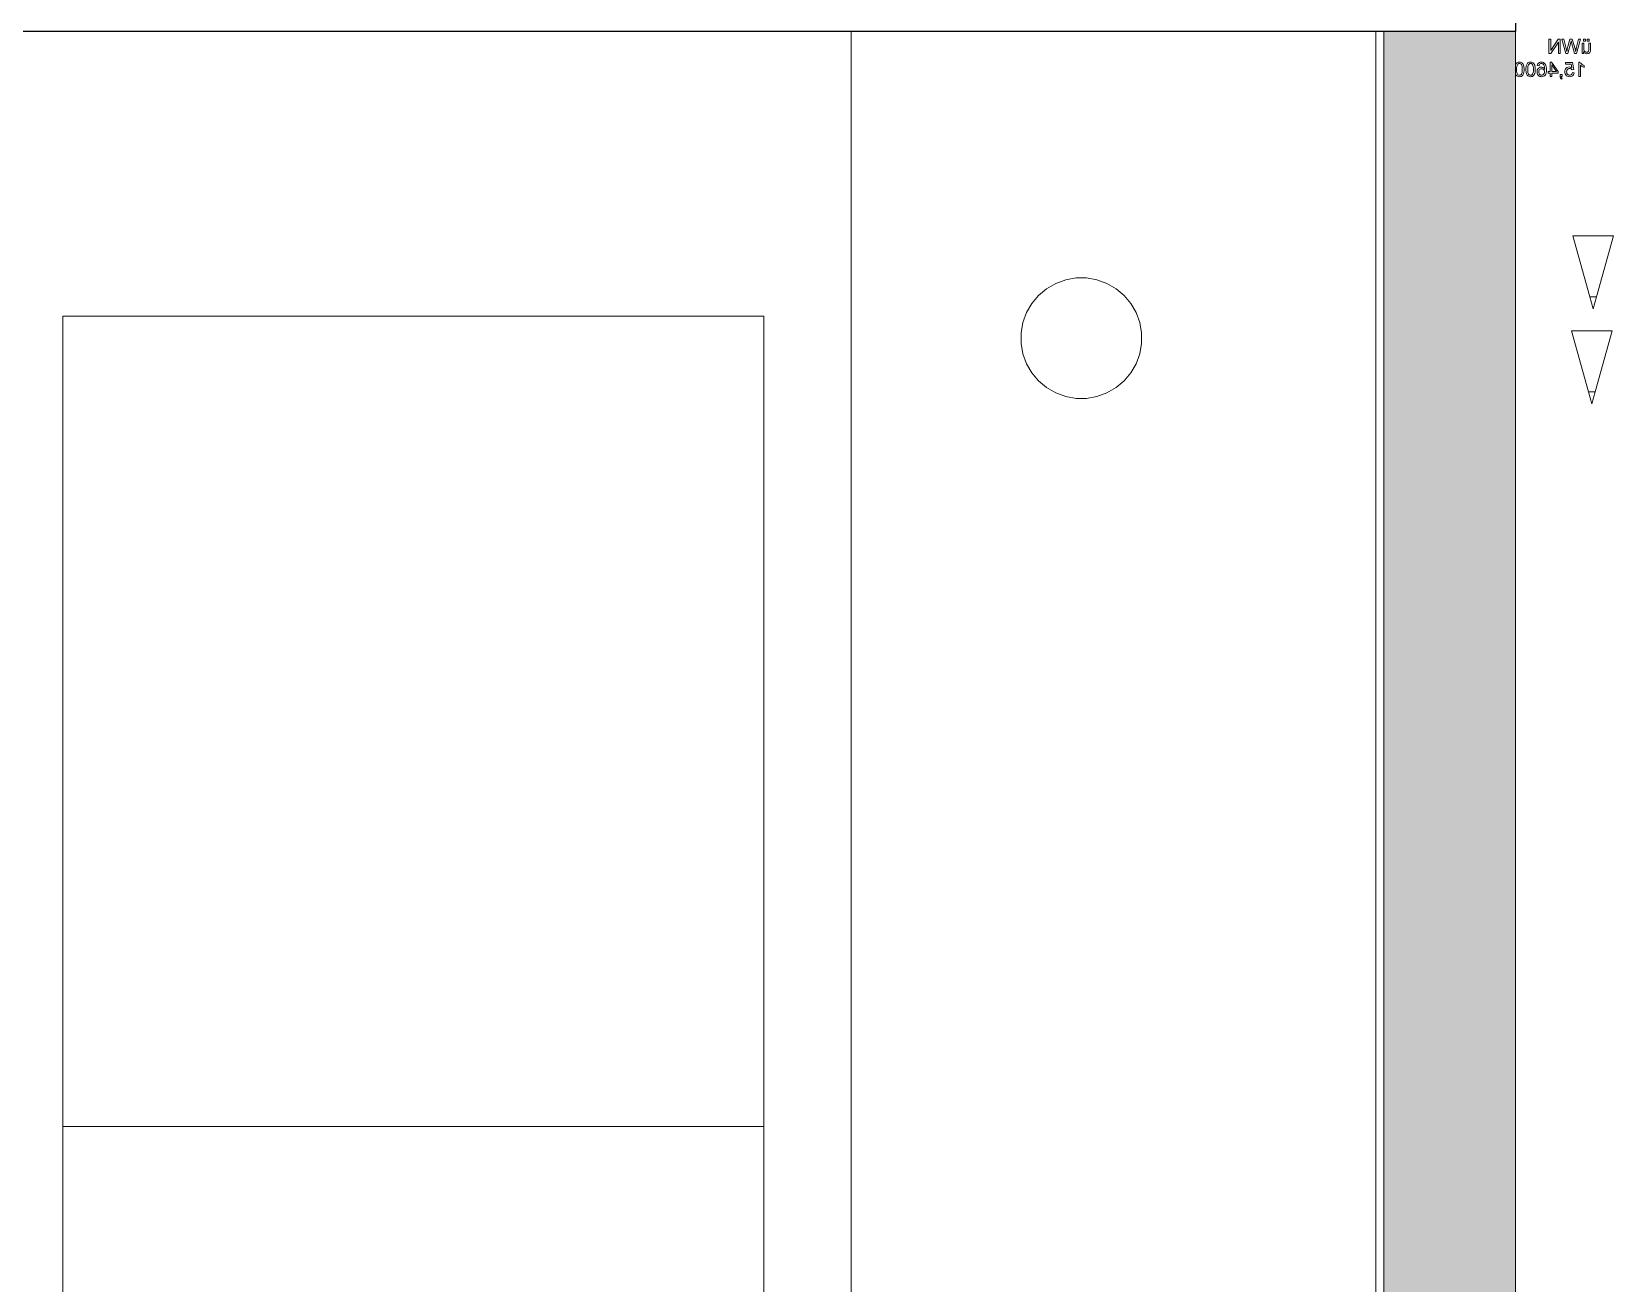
# Model space of a CAD drawing. Header units: metres. Extents: x -21.8 to 56, y -7 to 11.8.
# Drawn here: x -2.218 to -0.051, y 0.655 to 2.37 of the extents above; entities that cross this region are included whole.
import ezdxf

# ---------------------------------------------------------------- set-up
doc = ezdxf.new("R2010")
doc.units = ezdxf.units.M
doc.header["$MEASUREMENT"] = 0
for name, color, linetype in [('I_Schnitt I RB_1_110 Wand Aussen', 7, 'Continuous'), ('I_Schnitt I RB_1_210 Decke', 7, 'Continuous'), ('I_Schnitt I RB_1_450 Absturzsicherung', 7, 'Continuous'), ('I_Schnitt I RB_1_950 Polierplan Bemaßung', 7, 'Continuous')]:
    doc.layers.add(name, color=color, linetype=linetype)

msp = doc.modelspace()

# ---------------------------------------------------------------- hatches: boundary and pattern name
at = {"layer": 'I_Schnitt I RB_1_110 Wand Aussen', "linetype": 'Continuous', "lineweight": 0, "true_color": 0x000000}
msp.add_hatch(color=18, dxfattribs=at).paths.add_polyline_path([(-0.3655, 2.37), (-0.3655, -0.33), (-0.1855, -0.33), (-0.1855, 2.57), (-0.1855, 2.37)])

# ---------------------------------------------------------------- linework, layer by layer
at = {"layer": 'I_Schnitt I RB_1_110 Wand Aussen', "color": 7, "linetype": 'Continuous', "lineweight": 18, "ltscale": 1000}
for p, q in [((-0.1855, 2.57), (-0.1855, -0.33)), ((-1.095, 2.37), (-1.095, -0.33)), ((-0.3765, -0.33), (-0.3765, 2.37)), ((-0.3655, 2.37), (-0.3655, -0.33))]:
    msp.add_line(p, q, dxfattribs=at)
at = {"layer": 'I_Schnitt I RB_1_110 Wand Aussen', "color": 16, "linetype": 'Continuous', "lineweight": 13, "ltscale": 1000, "true_color": 0x7e0000}
for p, q in [((-0.8386, 2.0086), (-0.8275, 2.0178)), ((-0.8275, 2.0178), (-0.815, 2.0251)), ((-0.815, 2.0251), (-0.8014, 2.03)), ((-0.8014, 2.03), (-0.7872, 2.0325)), ((-0.7872, 2.0325), (-0.78, 2.0325)), ((-0.78, 2.0325), (-0.7728, 2.0325)), ((-0.7728, 2.0325), (-0.7586, 2.03)), ((-0.7586, 2.03), (-0.745, 2.0251)), ((-0.745, 2.0251), (-0.7325, 2.0178)), ((-0.7325, 2.0178), (-0.7214, 2.0086)), ((-0.8551, 1.985), (-0.8478, 1.9975)), ((-0.8478, 1.9975), (-0.8386, 2.0086)), ((-0.7214, 2.0086), (-0.7122, 1.9975)), ((-0.7122, 1.9975), (-0.7049, 1.985)), ((-0.8625, 1.9572), (-0.86, 1.9714)), ((-0.86, 1.9714), (-0.8551, 1.985)), ((-0.7049, 1.985), (-0.7, 1.9714)), ((-0.7, 1.9714), (-0.6975, 1.9572)), ((-0.8625, 1.95), (-0.8625, 1.9572)), ((-0.8625, 1.9428), (-0.8625, 1.95)), ((-0.6975, 1.9572), (-0.6975, 1.95)), ((-0.6975, 1.95), (-0.6975, 1.9428)), ((-0.86, 1.9286), (-0.8625, 1.9428)), ((-0.8551, 1.915), (-0.86, 1.9286)), ((-0.7, 1.9286), (-0.7049, 1.915)), ((-0.6975, 1.9428), (-0.7, 1.9286)), ((-0.8478, 1.9025), (-0.8551, 1.915)), ((-0.7049, 1.915), (-0.7122, 1.9025)), ((-0.8386, 1.8914), (-0.8478, 1.9025)), ((-0.8275, 1.8822), (-0.8386, 1.8914)), ((-0.7214, 1.8914), (-0.7325, 1.8822)), ((-0.7122, 1.9025), (-0.7214, 1.8914)), ((-0.815, 1.8749), (-0.8275, 1.8822)), ((-0.8014, 1.87), (-0.815, 1.8749)), ((-0.7872, 1.8675), (-0.8014, 1.87)), ((-0.78, 1.8675), (-0.7872, 1.8675)), ((-0.7728, 1.8675), (-0.78, 1.8675)), ((-0.7586, 1.87), (-0.7728, 1.8675)), ((-0.745, 1.8749), (-0.7586, 1.87)), ((-0.7325, 1.8822), (-0.745, 1.8749))]:
    msp.add_line(p, q, dxfattribs=at)
at = {"layer": 'I_Schnitt I RB_1_110 Wand Aussen', "color": 7, "linetype": 'Continuous', "lineweight": 13, "ltscale": 1000}
for p, q in [((-2.175, -0.12), (-2.175, 1.98)), ((-2.175, 1.98), (-1.215, 1.98)), ((-1.215, 1.98), (-1.215, -0.12))]:
    msp.add_line(p, q, dxfattribs=at)
at = {"layer": 'I_Schnitt I RB_1_210 Decke', "color": 7, "linetype": 'Continuous', "lineweight": 25, "ltscale": 1000}
for p, q in [((-0.1855, 2.57), (-0.1855, 2.37)), ((-0.3655, 2.37), (-5.125, 2.37)), ((-0.1855, 2.37), (-0.3655, 2.37))]:
    msp.add_line(p, q, dxfattribs=at)
at = {"layer": 'I_Schnitt I RB_1_450 Absturzsicherung', "color": 7, "linetype": 'Continuous', "lineweight": 18, "ltscale": 1000}
msp.add_line((-2.175, 0.87), (-1.215, 0.87), dxfattribs=at)
at = {"layer": 'I_Schnitt I RB_1_950 Polierplan Bemaßung', "color": 7, "linetype": 'Continuous', "lineweight": 13, "ltscale": 1000}
for p, q in [((-0.1396, 2.34), (-0.1396, 2.3596)), ((-0.1396, 2.3596), (-0.1371, 2.3596)), ((-0.137, 2.34), (-0.1396, 2.34)), ((-0.1371, 2.3596), (-0.1371, 2.3442)), ((-0.1371, 2.3442), (-0.1268, 2.3596)), ((-0.1267, 2.3554), (-0.137, 2.34)), ((-0.1268, 2.3596), (-0.1242, 2.3596)), ((-0.1267, 2.34), (-0.1267, 2.3554)), ((-0.1242, 2.34), (-0.1267, 2.34)), ((-0.1242, 2.3596), (-0.1242, 2.34)), ((-0.1164, 2.34), (-0.1218, 2.3596)), ((-0.1218, 2.3596), (-0.1192, 2.3596)), ((-0.1192, 2.3596), (-0.1161, 2.347)), ((-0.1139, 2.34), (-0.1164, 2.34)), ((-0.1161, 2.347), (-0.1157, 2.3455)), ((-0.1157, 2.3455), (-0.1154, 2.344)), ((-0.1154, 2.344), (-0.1151, 2.3427)), ((-0.1151, 2.3427), (-0.1148, 2.3444)), ((-0.1148, 2.3444), (-0.1145, 2.3461)), ((-0.1145, 2.3461), (-0.1141, 2.3479)), ((-0.1141, 2.3479), (-0.1136, 2.3497)), ((-0.1097, 2.355), (-0.1139, 2.34)), ((-0.1136, 2.3497), (-0.1108, 2.3596)), ((-0.1108, 2.3596), (-0.1076, 2.3596)), ((-0.1093, 2.3565), (-0.1097, 2.355)), ((-0.1091, 2.3573), (-0.1093, 2.3565)), ((-0.1088, 2.356), (-0.1091, 2.3573)), ((-0.1086, 2.355), (-0.1088, 2.356)), ((-0.1044, 2.34), (-0.1086, 2.355)), ((-0.1076, 2.3596), (-0.1039, 2.3464)), ((-0.1017, 2.34), (-0.1044, 2.34)), ((-0.1039, 2.3464), (-0.1037, 2.3458)), ((-0.1037, 2.3458), (-0.1034, 2.3445)), ((-0.1034, 2.3445), (-0.103, 2.3427)), ((-0.103, 2.3427), (-0.1028, 2.3441)), ((-0.1028, 2.3441), (-0.1025, 2.3454)), ((-0.1025, 2.3454), (-0.1022, 2.3468)), ((-0.1022, 2.3468), (-0.0992, 2.3596)), ((-0.0965, 2.3596), (-0.1017, 2.34)), ((-0.0992, 2.3596), (-0.0965, 2.3596)), ((-0.0942, 2.34), (-0.0942, 2.3542)), ((-0.0942, 2.3542), (-0.0918, 2.3542)), ((-0.0921, 2.34), (-0.0942, 2.34)), ((-0.0922, 2.357), (-0.0922, 2.3598)), ((-0.0922, 2.3598), (-0.0897, 2.3598)), ((-0.0897, 2.357), (-0.0922, 2.357)), ((-0.0912, 2.341), (-0.0921, 2.3421)), ((-0.0921, 2.3421), (-0.0921, 2.34)), ((-0.0918, 2.3542), (-0.0918, 2.3466)), ((-0.0918, 2.3466), (-0.0918, 2.3455)), ((-0.0918, 2.3455), (-0.0916, 2.3446)), ((-0.0916, 2.3446), (-0.0914, 2.3438)), ((-0.0914, 2.3438), (-0.0909, 2.343)), ((-0.0901, 2.3403), (-0.0912, 2.341)), ((-0.0909, 2.343), (-0.0901, 2.3423)), ((-0.0901, 2.3423), (-0.0891, 2.3419)), ((-0.0889, 2.3398), (-0.0901, 2.3403)), ((-0.0897, 2.3598), (-0.0897, 2.357)), ((-0.0891, 2.3419), (-0.088, 2.3418)), ((-0.0876, 2.3397), (-0.0889, 2.3398)), ((-0.088, 2.3418), (-0.087, 2.3419)), ((-0.0863, 2.3398), (-0.0876, 2.3397)), ((-0.0872, 2.357), (-0.0872, 2.3598)), ((-0.0872, 2.3598), (-0.0847, 2.3598)), ((-0.0847, 2.357), (-0.0872, 2.357)), ((-0.087, 2.3419), (-0.0862, 2.3423)), ((-0.0852, 2.3402), (-0.0863, 2.3398)), ((-0.0862, 2.3423), (-0.0856, 2.3429)), ((-0.0856, 2.3429), (-0.0853, 2.3438)), ((-0.0853, 2.3438), (-0.0851, 2.3448)), ((-0.0843, 2.3407), (-0.0852, 2.3402)), ((-0.0851, 2.3463), (-0.0851, 2.3542)), ((-0.0851, 2.3542), (-0.0827, 2.3542)), ((-0.0851, 2.3448), (-0.0851, 2.3463)), ((-0.0847, 2.3598), (-0.0847, 2.357)), ((-0.0836, 2.3414), (-0.0843, 2.3407)), ((-0.0831, 2.3422), (-0.0836, 2.3414)), ((-0.0828, 2.3432), (-0.0831, 2.3422)), ((-0.0827, 2.3441), (-0.0828, 2.3432)), ((-0.0827, 2.3542), (-0.0827, 2.3454)), ((-0.0827, 2.3454), (-0.0827, 2.3441)), ((-0.1855, 2.3243), (-0.1852, 2.325)), ((-0.1852, 2.325), (-0.1847, 2.3258)), ((-0.1847, 2.3258), (-0.1842, 2.3266)), ((-0.1842, 2.3266), (-0.1835, 2.3272)), ((-0.1838, 2.3205), (-0.1839, 2.3183)), ((-0.1839, 2.3183), (-0.1838, 2.316)), ((-0.1836, 2.3223), (-0.1838, 2.3205)), ((-0.1833, 2.3237), (-0.1836, 2.3223)), ((-0.1835, 2.3272), (-0.1828, 2.3276)), ((-0.1828, 2.3247), (-0.1833, 2.3237)), ((-0.1828, 2.3276), (-0.1819, 2.328)), ((-0.182, 2.3256), (-0.1828, 2.3247)), ((-0.181, 2.3261), (-0.182, 2.3256)), ((-0.1819, 2.328), (-0.181, 2.3282)), ((-0.181, 2.3282), (-0.18, 2.3283)), ((-0.18, 2.3263), (-0.181, 2.3261)), ((-0.18, 2.3283), (-0.1786, 2.3282)), ((-0.1789, 2.3261), (-0.18, 2.3263)), ((-0.178, 2.3257), (-0.1789, 2.3261)), ((-0.1786, 2.3282), (-0.1775, 2.3278)), ((-0.1773, 2.3249), (-0.178, 2.3257)), ((-0.1775, 2.3278), (-0.1764, 2.3271)), ((-0.1768, 2.3238), (-0.1773, 2.3249)), ((-0.1764, 2.3223), (-0.1768, 2.3238)), ((-0.1764, 2.3271), (-0.1756, 2.3263)), ((-0.1761, 2.3205), (-0.1764, 2.3223)), ((-0.1761, 2.3183), (-0.1761, 2.3205)), ((-0.1761, 2.316), (-0.1761, 2.3183)), ((-0.1756, 2.3263), (-0.1749, 2.3252)), ((-0.1749, 2.3252), (-0.1743, 2.3239)), ((-0.1743, 2.3239), (-0.174, 2.3227)), ((-0.174, 2.3227), (-0.1738, 2.3214)), ((-0.1738, 2.3214), (-0.1736, 2.3199)), ((-0.1736, 2.3183), (-0.1737, 2.3162)), ((-0.1736, 2.3199), (-0.1736, 2.3183)), ((-0.1711, 2.3201), (-0.1709, 2.3216)), ((-0.1711, 2.3183), (-0.1711, 2.3201)), ((-0.1711, 2.3166), (-0.1711, 2.3183)), ((-0.1709, 2.3216), (-0.1707, 2.3229)), ((-0.1707, 2.3229), (-0.1704, 2.324)), ((-0.1704, 2.324), (-0.17, 2.325)), ((-0.17, 2.325), (-0.1695, 2.3258)), ((-0.1695, 2.3258), (-0.1689, 2.3266)), ((-0.1689, 2.3266), (-0.1683, 2.3272)), ((-0.1686, 2.3205), (-0.1687, 2.3183)), ((-0.1687, 2.3183), (-0.1686, 2.316)), ((-0.1684, 2.3223), (-0.1686, 2.3205)), ((-0.168, 2.3237), (-0.1684, 2.3223)), ((-0.1683, 2.3272), (-0.1675, 2.3276)), ((-0.1675, 2.3247), (-0.168, 2.3237)), ((-0.1675, 2.3276), (-0.1667, 2.328)), ((-0.1667, 2.3256), (-0.1675, 2.3247)), ((-0.1667, 2.328), (-0.1657, 2.3282)), ((-0.1658, 2.3261), (-0.1667, 2.3256)), ((-0.1647, 2.3263), (-0.1658, 2.3261)), ((-0.1657, 2.3282), (-0.1647, 2.3283)), ((-0.1647, 2.3283), (-0.1634, 2.3282)), ((-0.1637, 2.3261), (-0.1647, 2.3263)), ((-0.1628, 2.3257), (-0.1637, 2.3261)), ((-0.1634, 2.3282), (-0.1622, 2.3278)), ((-0.1621, 2.3249), (-0.1628, 2.3257)), ((-0.1622, 2.3278), (-0.1612, 2.3271)), ((-0.1615, 2.3238), (-0.1621, 2.3249)), ((-0.1611, 2.3223), (-0.1615, 2.3238)), ((-0.1612, 2.3271), (-0.1603, 2.3263)), ((-0.1609, 2.3205), (-0.1611, 2.3223)), ((-0.1608, 2.3183), (-0.1609, 2.3205)), ((-0.1609, 2.316), (-0.1608, 2.3183)), ((-0.1603, 2.3263), (-0.1596, 2.3252)), ((-0.1596, 2.3252), (-0.1591, 2.3239)), ((-0.1591, 2.3239), (-0.1587, 2.3227)), ((-0.1587, 2.3227), (-0.1585, 2.3214)), ((-0.1585, 2.3214), (-0.1584, 2.3199)), ((-0.1584, 2.3199), (-0.1583, 2.3183)), ((-0.1583, 2.3183), (-0.1584, 2.3162)), ((-0.1556, 2.3234), (-0.1553, 2.3248)), ((-0.1532, 2.3232), (-0.1556, 2.3234)), ((-0.1555, 2.3175), (-0.155, 2.3186)), ((-0.1553, 2.3248), (-0.1547, 2.326)), ((-0.155, 2.3186), (-0.1542, 2.3195)), ((-0.1547, 2.326), (-0.1538, 2.327)), ((-0.1542, 2.3195), (-0.153, 2.3205)), ((-0.1538, 2.327), (-0.1527, 2.3277)), ((-0.1528, 2.3244), (-0.1532, 2.3232)), ((-0.153, 2.3205), (-0.1517, 2.3211)), ((-0.1524, 2.318), (-0.153, 2.3171)), ((-0.1523, 2.3253), (-0.1528, 2.3244)), ((-0.1527, 2.3277), (-0.1515, 2.3281)), ((-0.1516, 2.3187), (-0.1524, 2.318)), ((-0.1516, 2.3258), (-0.1523, 2.3253)), ((-0.1517, 2.3211), (-0.1501, 2.3213)), ((-0.1508, 2.3262), (-0.1516, 2.3258)), ((-0.1507, 2.319), (-0.1516, 2.3187)), ((-0.1515, 2.3281), (-0.15, 2.3283)), ((-0.1499, 2.3263), (-0.1508, 2.3262)), ((-0.1497, 2.3192), (-0.1507, 2.319)), ((-0.1501, 2.3213), (-0.1492, 2.3212)), ((-0.15, 2.3283), (-0.1485, 2.3281)), ((-0.1488, 2.3261), (-0.1499, 2.3263)), ((-0.1486, 2.319), (-0.1497, 2.3192)), ((-0.1492, 2.3212), (-0.1484, 2.321)), ((-0.1478, 2.3257), (-0.1488, 2.3261)), ((-0.1477, 2.3187), (-0.1486, 2.319)), ((-0.1485, 2.3281), (-0.1472, 2.3277)), ((-0.1484, 2.321), (-0.1475, 2.3207)), ((-0.1471, 2.325), (-0.1478, 2.3257)), ((-0.1469, 2.318), (-0.1477, 2.3187)), ((-0.1475, 2.3207), (-0.1467, 2.3202)), ((-0.1472, 2.3277), (-0.1461, 2.327)), ((-0.1465, 2.3242), (-0.1471, 2.325)), ((-0.1463, 2.3171), (-0.1469, 2.318)), ((-0.1467, 2.3202), (-0.146, 2.3195)), ((-0.1461, 2.3232), (-0.1465, 2.3242)), ((-0.1461, 2.327), (-0.1451, 2.326)), ((-0.1457, 2.322), (-0.1461, 2.3232)), ((-0.146, 2.3195), (-0.1454, 2.3187)), ((-0.1455, 2.3205), (-0.1457, 2.322)), ((-0.1454, 2.3187), (-0.1455, 2.3205)), ((-0.1451, 2.326), (-0.1443, 2.3249)), ((-0.1443, 2.3249), (-0.1437, 2.3235)), ((-0.1437, 2.3235), (-0.1433, 2.3218)), ((-0.1433, 2.3218), (-0.1431, 2.3199)), ((-0.1431, 2.3199), (-0.143, 2.3178)), ((-0.138, 2.3155), (-0.138, 2.3282)), ((-0.138, 2.3282), (-0.136, 2.3282)), ((-0.136, 2.3282), (-0.127, 2.3155)), ((-0.1294, 2.3155), (-0.1356, 2.3243)), ((-0.1356, 2.3243), (-0.1356, 2.3155)), ((-0.1175, 2.3178), (-0.117, 2.3189)), ((-0.117, 2.3256), (-0.117, 2.3279)), ((-0.117, 2.3279), (-0.1073, 2.3279)), ((-0.1092, 2.3256), (-0.117, 2.3256)), ((-0.117, 2.3189), (-0.1162, 2.3198)), ((-0.1162, 2.3198), (-0.1149, 2.3208)), ((-0.1149, 2.3208), (-0.1135, 2.3214)), ((-0.1143, 2.3183), (-0.1149, 2.3174)), ((-0.1134, 2.3189), (-0.1143, 2.3183)), ((-0.1135, 2.3214), (-0.1119, 2.3216)), ((-0.1124, 2.3193), (-0.1134, 2.3189)), ((-0.1112, 2.3195), (-0.1124, 2.3193)), ((-0.1119, 2.3216), (-0.1106, 2.3215)), ((-0.1101, 2.3193), (-0.1112, 2.3195)), ((-0.1106, 2.3215), (-0.1094, 2.321)), ((-0.1091, 2.3189), (-0.1101, 2.3193)), ((-0.1094, 2.321), (-0.1082, 2.3204)), ((-0.1082, 2.3204), (-0.1092, 2.3256)), ((-0.1083, 2.3183), (-0.1091, 2.3189)), ((-0.1076, 2.3176), (-0.1083, 2.3183)), ((-0.1054, 2.3179), (-0.1076, 2.3176)), ((-0.1073, 2.3279), (-0.1054, 2.3179)), ((-0.0988, 2.3086), (-0.0988, 2.3283)), ((-0.0988, 2.3283), (-0.0972, 2.3283)), ((-0.0972, 2.3283), (-0.0967, 2.3274)), ((-0.0967, 2.3274), (-0.096, 2.3266)), ((-0.0957, 2.3234), (-0.0964, 2.3239)), ((-0.0964, 2.3239), (-0.0964, 2.3086)), ((-0.096, 2.3266), (-0.0951, 2.3257)), ((-0.095, 2.3228), (-0.0957, 2.3234)), ((-0.0951, 2.3257), (-0.094, 2.3248)), ((-0.0941, 2.3223), (-0.095, 2.3228)), ((-0.0932, 2.3218), (-0.0941, 2.3223)), ((-0.094, 2.3248), (-0.0928, 2.324)), ((-0.0923, 2.3213), (-0.0932, 2.3218)), ((-0.0928, 2.324), (-0.0915, 2.3234)), ((-0.0915, 2.321), (-0.0923, 2.3213)), ((-0.0915, 2.3234), (-0.0915, 2.321)), ((-0.1851, 2.3114), (-0.1855, 2.3123)), ((-0.1844, 2.3103), (-0.1851, 2.3114)), ((-0.1836, 2.3094), (-0.1844, 2.3103)), ((-0.1838, 2.316), (-0.1836, 2.3142)), ((-0.1836, 2.3142), (-0.1833, 2.3128)), ((-0.1825, 2.3088), (-0.1836, 2.3094)), ((-0.1833, 2.3128), (-0.1828, 2.3118)), ((-0.1828, 2.3118), (-0.182, 2.3109)), ((-0.1813, 2.3084), (-0.1825, 2.3088)), ((-0.182, 2.3109), (-0.181, 2.3104)), ((-0.18, 2.3082), (-0.1813, 2.3084)), ((-0.181, 2.3104), (-0.18, 2.3102)), ((-0.18, 2.3102), (-0.1789, 2.3104)), ((-0.1786, 2.3084), (-0.18, 2.3082)), ((-0.1789, 2.3104), (-0.178, 2.3109)), ((-0.1775, 2.3087), (-0.1786, 2.3084)), ((-0.178, 2.3109), (-0.1772, 2.3118)), ((-0.1764, 2.3094), (-0.1775, 2.3087)), ((-0.1772, 2.3118), (-0.1767, 2.3128)), ((-0.1767, 2.3128), (-0.1764, 2.3142)), ((-0.1764, 2.3142), (-0.1761, 2.316)), ((-0.1755, 2.3103), (-0.1764, 2.3094)), ((-0.1748, 2.3114), (-0.1755, 2.3103)), ((-0.1743, 2.3127), (-0.1748, 2.3114)), ((-0.1739, 2.3143), (-0.1743, 2.3127)), ((-0.1737, 2.3162), (-0.1739, 2.3143)), ((-0.171, 2.3151), (-0.1711, 2.3166)), ((-0.1707, 2.3138), (-0.171, 2.3151)), ((-0.1704, 2.3127), (-0.1707, 2.3138)), ((-0.1699, 2.3114), (-0.1704, 2.3127)), ((-0.1692, 2.3103), (-0.1699, 2.3114)), ((-0.1683, 2.3094), (-0.1692, 2.3103)), ((-0.1686, 2.316), (-0.1684, 2.3142)), ((-0.1684, 2.3142), (-0.168, 2.3128)), ((-0.1673, 2.3088), (-0.1683, 2.3094)), ((-0.168, 2.3128), (-0.1675, 2.3118)), ((-0.1675, 2.3118), (-0.1667, 2.3109)), ((-0.1661, 2.3084), (-0.1673, 2.3088)), ((-0.1667, 2.3109), (-0.1658, 2.3104)), ((-0.1647, 2.3082), (-0.1661, 2.3084)), ((-0.1658, 2.3104), (-0.1647, 2.3102)), ((-0.1647, 2.3102), (-0.1637, 2.3104)), ((-0.1634, 2.3084), (-0.1647, 2.3082)), ((-0.1637, 2.3104), (-0.1628, 2.3109)), ((-0.1622, 2.3087), (-0.1634, 2.3084)), ((-0.1628, 2.3109), (-0.1619, 2.3118)), ((-0.1612, 2.3094), (-0.1622, 2.3087)), ((-0.1619, 2.3118), (-0.1615, 2.3128)), ((-0.1615, 2.3128), (-0.1611, 2.3142)), ((-0.1603, 2.3103), (-0.1612, 2.3094)), ((-0.1611, 2.3142), (-0.1609, 2.316)), ((-0.1596, 2.3114), (-0.1603, 2.3103)), ((-0.159, 2.3127), (-0.1596, 2.3114)), ((-0.1586, 2.3143), (-0.159, 2.3127)), ((-0.1584, 2.3162), (-0.1586, 2.3143)), ((-0.1559, 2.3149), (-0.1558, 2.3163)), ((-0.1559, 2.3137), (-0.1559, 2.3149)), ((-0.1556, 2.3126), (-0.1559, 2.3137)), ((-0.1558, 2.3163), (-0.1555, 2.3175)), ((-0.1551, 2.3115), (-0.1556, 2.3126)), ((-0.1545, 2.3105), (-0.1551, 2.3115)), ((-0.1538, 2.3097), (-0.1545, 2.3105)), ((-0.153, 2.3091), (-0.1538, 2.3097)), ((-0.1534, 2.3161), (-0.1535, 2.3148)), ((-0.1535, 2.3148), (-0.1534, 2.3135)), ((-0.153, 2.3171), (-0.1534, 2.3161)), ((-0.1534, 2.3135), (-0.153, 2.3124)), ((-0.153, 2.3124), (-0.1524, 2.3115)), ((-0.152, 2.3086), (-0.153, 2.3091)), ((-0.1524, 2.3115), (-0.1516, 2.3108)), ((-0.1509, 2.3083), (-0.152, 2.3086)), ((-0.1516, 2.3108), (-0.1507, 2.3104)), ((-0.1498, 2.3082), (-0.1509, 2.3083)), ((-0.1507, 2.3104), (-0.1498, 2.3102)), ((-0.1498, 2.3102), (-0.1487, 2.3104)), ((-0.1484, 2.3084), (-0.1498, 2.3082)), ((-0.1487, 2.3104), (-0.1478, 2.3108)), ((-0.1471, 2.3088), (-0.1484, 2.3084)), ((-0.1478, 2.3108), (-0.1469, 2.3115)), ((-0.1459, 2.3095), (-0.1471, 2.3088)), ((-0.1469, 2.3115), (-0.1463, 2.3125)), ((-0.1459, 2.3161), (-0.1463, 2.3171)), ((-0.1463, 2.3125), (-0.1459, 2.3137)), ((-0.1457, 2.3149), (-0.1459, 2.3161)), ((-0.1459, 2.3137), (-0.1457, 2.3149)), ((-0.1449, 2.3105), (-0.1459, 2.3095)), ((-0.144, 2.3117), (-0.1449, 2.3105)), ((-0.1435, 2.3134), (-0.144, 2.3117)), ((-0.1431, 2.3154), (-0.1435, 2.3134)), ((-0.143, 2.3178), (-0.1431, 2.3154)), ((-0.1406, 2.3133), (-0.1406, 2.3155)), ((-0.1406, 2.3155), (-0.138, 2.3155)), ((-0.138, 2.3133), (-0.1406, 2.3133)), ((-0.138, 2.3086), (-0.138, 2.3133)), ((-0.1356, 2.3086), (-0.138, 2.3086)), ((-0.1356, 2.3155), (-0.1294, 2.3155)), ((-0.127, 2.3133), (-0.1356, 2.3133)), ((-0.1356, 2.3133), (-0.1356, 2.3086)), ((-0.127, 2.3155), (-0.127, 2.3133)), ((-0.1243, 2.3086), (-0.1243, 2.3113)), ((-0.1243, 2.3113), (-0.1215, 2.3113)), ((-0.1241, 2.3072), (-0.1243, 2.3086)), ((-0.1237, 2.3061), (-0.1241, 2.3072)), ((-0.123, 2.3053), (-0.1237, 2.3061)), ((-0.122, 2.3047), (-0.123, 2.3053)), ((-0.1215, 2.3086), (-0.1229, 2.3086)), ((-0.1229, 2.3086), (-0.1228, 2.3075)), ((-0.1228, 2.3075), (-0.1225, 2.3067)), ((-0.1225, 2.3067), (-0.122, 2.3061)), ((-0.122, 2.3061), (-0.1213, 2.3057)), ((-0.1213, 2.3057), (-0.122, 2.3047)), ((-0.1215, 2.3113), (-0.1215, 2.3086)), ((-0.118, 2.3152), (-0.1179, 2.3166)), ((-0.1178, 2.3135), (-0.118, 2.3152)), ((-0.1179, 2.3166), (-0.1175, 2.3178)), ((-0.1173, 2.312), (-0.1178, 2.3135)), ((-0.1164, 2.3106), (-0.1173, 2.312)), ((-0.1154, 2.3096), (-0.1164, 2.3106)), ((-0.1153, 2.3163), (-0.1154, 2.315)), ((-0.1154, 2.315), (-0.1153, 2.3137)), ((-0.1142, 2.3088), (-0.1154, 2.3096)), ((-0.1149, 2.3174), (-0.1153, 2.3163)), ((-0.1153, 2.3137), (-0.1149, 2.3125)), ((-0.1149, 2.3125), (-0.1142, 2.3115)), ((-0.1142, 2.3115), (-0.1133, 2.3108)), ((-0.1128, 2.3084), (-0.1142, 2.3088)), ((-0.1133, 2.3108), (-0.1124, 2.3104)), ((-0.1113, 2.3082), (-0.1128, 2.3084)), ((-0.1124, 2.3104), (-0.1113, 2.3102)), ((-0.1113, 2.3102), (-0.1103, 2.3103)), ((-0.1096, 2.3084), (-0.1113, 2.3082)), ((-0.1103, 2.3103), (-0.1095, 2.3106)), ((-0.1081, 2.3089), (-0.1096, 2.3084)), ((-0.1095, 2.3106), (-0.1088, 2.3111)), ((-0.1088, 2.3111), (-0.1082, 2.3119)), ((-0.1082, 2.3119), (-0.1078, 2.3128)), ((-0.1069, 2.3097), (-0.1081, 2.3089)), ((-0.1078, 2.3128), (-0.1075, 2.3139)), ((-0.1075, 2.3139), (-0.105, 2.3137)), ((-0.1059, 2.3108), (-0.1069, 2.3097)), ((-0.1053, 2.3122), (-0.1059, 2.3108)), ((-0.105, 2.3137), (-0.1053, 2.3122)), ((-0.0964, 2.3086), (-0.0988, 2.3086)), ((-0.1069, 2.09), (-0.1032, 2.09)), ((-0.0838, 2.0067), (-0.1069, 2.09)), ((-0.1032, 2.09), (-0.093, 2.09)), ((-0.093, 2.09), (-0.0791, 2.09)), ((-0.0791, 2.09), (-0.0653, 2.09)), ((-0.0745, 2.0067), (-0.0514, 2.09)), ((-0.0653, 2.09), (-0.0551, 2.09)), ((-0.0551, 2.09), (-0.0514, 2.09)), ((-0.0838, 2.0067), (-0.0832, 2.0067)), ((-0.0791, 1.99), (-0.0838, 2.0067)), ((-0.0832, 2.0067), (-0.0815, 2.0067)), ((-0.0815, 2.0067), (-0.0791, 2.0067)), ((-0.0791, 2.0067), (-0.0768, 2.0067)), ((-0.0791, 1.99), (-0.0745, 2.0067)), ((-0.0768, 2.0067), (-0.0751, 2.0067)), ((-0.0751, 2.0067), (-0.0745, 2.0067)), ((-0.1087, 1.96), (-0.105, 1.96)), ((-0.0856, 1.8767), (-0.1087, 1.96)), ((-0.105, 1.96), (-0.0948, 1.96)), ((-0.0948, 1.96), (-0.0809, 1.96)), ((-0.0809, 1.96), (-0.0671, 1.96)), ((-0.0763, 1.8767), (-0.0532, 1.96)), ((-0.0671, 1.96), (-0.0569, 1.96)), ((-0.0569, 1.96), (-0.0532, 1.96)), ((-0.0856, 1.8767), (-0.0849, 1.8767)), ((-0.0809, 1.86), (-0.0856, 1.8767)), ((-0.0849, 1.8767), (-0.0833, 1.8767)), ((-0.0833, 1.8767), (-0.0809, 1.8767)), ((-0.0809, 1.8767), (-0.0786, 1.8767)), ((-0.0809, 1.86), (-0.0763, 1.8767)), ((-0.0786, 1.8767), (-0.0769, 1.8767)), ((-0.0769, 1.8767), (-0.0763, 1.8767))]:
    msp.add_line(p, q, dxfattribs=at)

doc.saveas('drawing.dxf')
